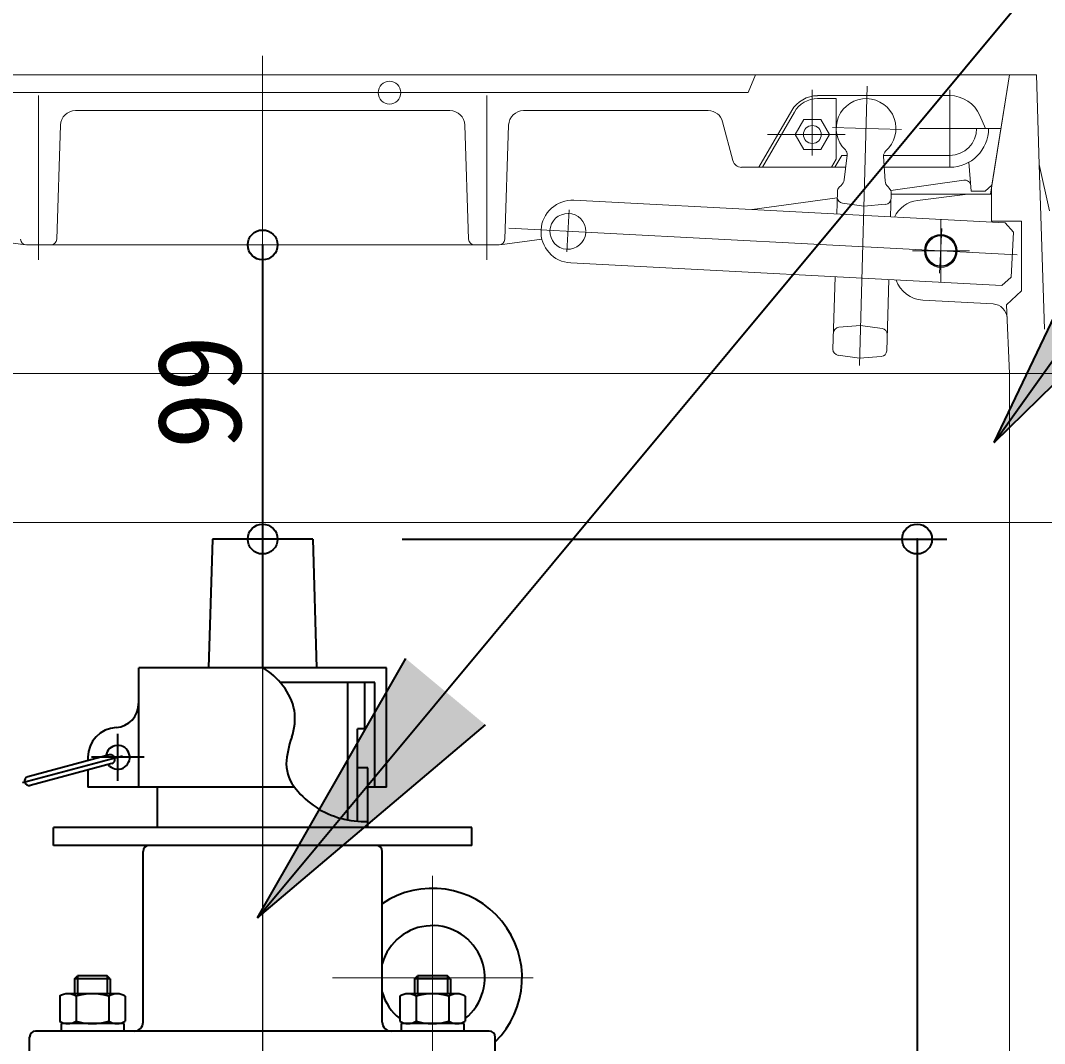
# Model space of a CAD drawing. Units: millimetres at full size, sheet at 1:20; details may follow other scales. Extents: x -5817 to 7940, y -3160 to 3160.
# Drawn here: x 423.7 to 766.5, y 2175.2 to 2517.8 of the extents above; entities that cross this region are included whole.
import ezdxf
from ezdxf.enums import TextEntityAlignment as Align

# ---------------------------------------------------------------- set-up
doc = ezdxf.new("R2010")
doc.units = ezdxf.units.MM
doc.header["$LTSCALE"] = 20
doc.header["$PDMODE"] = 32
doc.header["$PDSIZE"] = 10
for name, color, linetype, lineweight in [('0-7_TEMP01', 3, 'Continuous', 18), ('0-9_躯体', 7, 'Continuous', 9), ('0-B_消火栓', 2, 'Continuous', 40), ('0-E_寸法', 1, 'Continuous', 40)]:
    doc.layers.add(name, color=color, linetype=linetype, lineweight=lineweight)
doc.styles.add('ＭＳ ゴシック', font='')
doc.styles.get('ＭＳ ゴシック').set_extended_font_data('MS Gothic')

msp = doc.modelspace()

# ---------------------------------------------------------------- linework, layer by layer
at = {"layer": '0-7_TEMP01'}
for p, q in [((504.75, 2506.01), (504.75, 2349.64)), ((707.15, 2495.79), (704.51, 2402.26)), ((429.75, 2492.65), (429.75, 2437.65)), ((579.75, 2492.65), (579.75, 2437.65)), ((688.75, 2494.64), (688.75, 2472.64)), ((695.46, 2481.96), (718.6, 2481.31)), ((673.74, 2479.64), (699.75, 2479.64)), ((606.56, 2440.32), (607.31, 2454.42)), ((731.75, 2451.14), (731.75, 2430.16)), ((757.26, 2439.31), (587.11, 2448.22)), ((731.36, 2433.15), (732.14, 2448.13)), ((722.23, 2440.65), (741.4, 2440.65)), ((504.75, 2374.64), (504.75, 2104.64)), ((173.75, 2349.64), (835.75, 2349.64)), ((504.76, 1918.14), (504.76, 2344.15)), ((561.59, 2231.32), (561.59, 2088.82)), ((595.33, 2197.19), (528.18, 2197.19))]:
    msp.add_line(p, q, dxfattribs=at)
at = {"layer": '0-9_躯体'}
for p, q in [((246.75, 2499.64), (762.75, 2499.64)), ((754.75, 2499.64), (254.75, 2499.64)), ((747.13, 2499.64), (636.81, 2499.64)), ((667.25, 2493.65), (669.75, 2499.64)), ((754.75, 2499.64), (748.41, 2459.65)), ((748.89, 2462.65), (754.75, 2499.64)), ((763.75, 2499.64), (754.75, 2499.64)), ((763.75, 2499.64), (764.71, 2469.64)), ((667.25, 2493.65), (327.25, 2493.65)), ((690.52, 2492.65), (734.75, 2492.65)), ((734.75, 2494.64), (734.75, 2468.65)), ((690.52, 2491.64), (696.75, 2491.64)), ((696.75, 2491.64), (696.75, 2471.43)), ((567.42, 2487.65), (442.09, 2487.65)), ((653.9, 2487.65), (592.09, 2487.65)), ((681.87, 2487.65), (670.89, 2468.65)), ((672.05, 2468.65), (682.73, 2487.14)), ((746.75, 2481.65), (744.83, 2486.04)), ((435.82, 2444.58), (437.09, 2482.81)), ((573.69, 2444.58), (572.42, 2482.81)), ((587.09, 2482.81), (585.82, 2444.58)), ((658.73, 2483.92), (662.16, 2470.88)), ((682.98, 2479.64), (685.87, 2484.65)), ((685.87, 2484.65), (691.64, 2484.65)), ((694.52, 2479.64), (691.64, 2484.65)), ((685.87, 2474.64), (682.98, 2479.64)), ((691.64, 2474.64), (694.52, 2479.64)), ((746.83, 2481.65), (724.64, 2481.65)), ((743.75, 2481.65), (751.9, 2481.65)), ((685.87, 2474.64), (691.64, 2474.64)), ((698.61, 2472.64), (696.3, 2468.65)), ((698.61, 2472.64), (696.3, 2468.65)), ((698.61, 2472.64), (700.38, 2472.64)), ((699.37, 2464.42), (700.4, 2472.77)), ((712.58, 2472.64), (734.75, 2472.64)), ((713.16, 2464.03), (712.6, 2472.43)), ((665.07, 2468.65), (699.89, 2468.65)), ((672.05, 2468.65), (695.14, 2468.65)), ((695.14, 2468.65), (696.75, 2471.43)), ((712.84, 2468.65), (734.75, 2468.65)), ((741.17, 2470.34), (741.89, 2460.64)), ((764.71, 2469.64), (768.12, 2454.09)), ((764.71, 2469.64), (766.47, 2414.49)), ((697.78, 2461.97), (698.45, 2462.61)), ((713.97, 2462.17), (714.6, 2461.5)), ((739.48, 2464.35), (714.98, 2460.93)), ((746.58, 2460.64), (748.89, 2462.65)), ((748.75, 2450.64), (748.75, 2461.76)), ((302.03, 2459.88), (425.41, 2442.66)), ((697.09, 2458.43), (668.66, 2454.47)), ((697.15, 2460.58), (696.94, 2452.98)), ((715.14, 2460.07), (714.92, 2452.04)), ((715.13, 2459.65), (748.75, 2459.65)), ((740.75, 2459.65), (723.97, 2457.55)), ((725.75, 2457.77), (723.97, 2457.55)), ((746.58, 2460.64), (741.89, 2460.64)), ((753.27, 2450.03), (608.97, 2457.6)), ((758.75, 2450.64), (748.75, 2450.64)), ((756.11, 2446.88), (753.27, 2450.03)), ((758.75, 2450.64), (758.75, 2427.26)), ((598.22, 2444.63), (584.1, 2442.66)), ((755.33, 2431.9), (756.11, 2446.88)), ((583.82, 2442.65), (425.69, 2442.65)), ((752.17, 2429.06), (607.87, 2436.62)), ((696.35, 2431.99), (695.66, 2407.72)), ((714.33, 2431.04), (713.65, 2407.21)), ((755.33, 2431.9), (752.17, 2429.06)), ((753.77, 2422.64), (758.75, 2427.26)), ((725.73, 2424.16), (749.23, 2422.89)), ((754.75, 2399.64), (753.77, 2422.64)), ((697.64, 2415.07), (704.88, 2415.67)), ((704.88, 2415.67), (712.08, 2414.66)), ((697.38, 2405.68), (704.57, 2404.68)), ((704.57, 2404.68), (711.82, 2405.27)), ((318.99, 2399.64), (754.75, 2399.64)), ((754.75, 2399.64), (754.75, 2349.64)), ((835.75, 2399.64), (754.75, 2399.64)), ((173.75, 2349.64), (504.75, 2349.64)), ((795.75, 2349.64), (504.75, 2349.64)), ((754.75, 2349.64), (754.75, 2149.64))]:
    msp.add_line(p, q, dxfattribs=at)
msp.add_lwpolyline([(698.82, 2456.66), (706.01, 2455.66), (713.26, 2456.25)], dxfattribs=at)
for centre, radius in [((547.21, 2493.65), 3.81), ((688.75, 2479.64), 3), ((731.75, 2440.65), 5.5), ((731.75, 2440.65), 5.25), ((731.75, 2440.65), 5)]:
    msp.add_circle(centre, radius, dxfattribs=at)
for centre, radius, start, end in [((690.52, 2482.64), 10, 90, 150), ((734.75, 2481.65), 11, 23.556, 90), ((690.52, 2482.64), 9, 90, 150), ((706.75, 2481.65), 10, 310.777, 225.984), ((442.09, 2482.64), 5, 90, 178.091), ((567.42, 2482.64), 5, 1.909, 90), ((592.09, 2482.64), 5, 90, 178.091), ((653.9, 2482.64), 5, 14.744, 90), ((734.75, 2481.65), 9, 270, 0), ((734.75, 2481.65), 13, 270, 0), ((698.41, 2473.01), 2, 352.94, 45.984), ((714.59, 2472.55), 2, 130.777, 183.821), ((665.07, 2471.64), 3, 194.744, 270), ((699.15, 2460.52), 2, 133.38, 178.38), ((696.38, 2464.79), 3, 313.38, 352.94), ((716.15, 2464.23), 3, 183.821, 223.381), ((713.14, 2460.12), 2, 358.381, 43.381), ((739.76, 2462.37), 2, 4.236, 97.945), ((699.1, 2458.64), 2, 178.381, 262.04), ((713.1, 2458.24), 2, 274.721, 358.381), ((608.42, 2447.11), 10.5, 87, 177), ((725.22, 2447.62), 10, 97.125, 154.22), ((606.93, 2447.19), 6, 0, 355.198), ((608.42, 2447.11), 10.5, 177, 267), ((425.69, 2444.64), 2, 181.909, 270), ((433.82, 2444.64), 2, 270, 358.091), ((575.68, 2444.64), 2, 181.909, 270), ((583.82, 2444.64), 2, 270, 358.091), ((726.27, 2434.14), 10, 198.853, 266.907), ((748.96, 2417.89), 5, 2.463, 86.907), ((697.81, 2413.08), 2, 94.721, 178.38), ((711.8, 2412.69), 2, 358.38, 82.04), ((697.66, 2407.66), 2, 178.381, 262.04), ((711.65, 2407.26), 2, 274.721, 358.381)]:
    msp.add_arc(centre, radius, start, end, dxfattribs=at)
at = {"layer": '0-B_消火栓'}
for p, q in [((488.01, 2344.15), (486.68, 2301.05)), ((521.5, 2344.15), (488.01, 2344.15)), ((504.76, 2301.14), (504.76, 2344.15)), ((521.5, 2344.15), (522.83, 2301.05)), ((521.5, 2344.15), (522.83, 2301.05)), ((546.25, 2301.05), (463.26, 2301.05)), ((463.26, 2261.06), (463.26, 2301.05)), ((486.68, 2301.14), (522.83, 2301.14)), ((546.25, 2261.06), (546.25, 2301.05)), ((542.26, 2296.06), (510.71, 2296.06)), ((533.26, 2250.09), (533.26, 2296.06)), ((538.8, 2296.06), (539, 2295.86)), ((539, 2280.75), (539, 2295.86)), ((542.26, 2261.06), (542.26, 2296.06)), ((536.5, 2249.66), (536.5, 2280.55)), ((456.26, 2263.19), (456.26, 2278.91)), ((457.88, 2271.49), (424.38, 2262.52)), ((453.45, 2271.86), (426.18, 2264.55)), ((446.25, 2271.06), (446.25, 2269.93)), ((465.08, 2271.06), (447.48, 2271.06)), ((454.23, 2268.96), (426.95, 2261.65)), ((446.25, 2266.82), (446.25, 2261.06)), ((540, 2267.56), (536.5, 2267.56)), ((540, 2247.55), (540, 2267.56)), ((515.4, 2261.06), (446.25, 2261.06)), ((469.51, 2247.55), (469.51, 2261.06)), ((546.25, 2261.06), (540, 2261.06)), ((540, 2247.55), (540, 2261.06)), ((574.75, 2247.55), (434.75, 2247.55)), ((434.75, 2241.55), (434.75, 2247.55)), ((574.75, 2241.55), (574.75, 2247.55)), ((574.75, 2241.55), (434.75, 2241.55)), ((464.75, 2182.37), (464.75, 2239.55)), ((544.75, 2182.37), (544.75, 2239.56)), ((442.75, 2197.87), (442.75, 2191.86)), ((452.75, 2197.87), (442.75, 2197.87)), ((452.75, 2197.87), (452.75, 2191.86)), ((453.75, 2196.86), (452.75, 2197.87)), ((556.6, 2197.87), (556.6, 2191.86)), ((566.59, 2197.87), (556.6, 2197.87)), ((566.59, 2197.87), (566.59, 2191.86)), ((567.6, 2196.86), (566.59, 2197.87)), ((441.75, 2196.86), (441.75, 2191.86)), ((453.75, 2196.86), (453.75, 2191.86)), ((555.6, 2196.86), (555.6, 2191.86)), ((567.6, 2196.86), (567.6, 2191.86)), ((436.81, 2191.07), (436.81, 2182.66)), ((455.97, 2191.86), (439.54, 2191.86)), ((442.28, 2191.07), (442.28, 2182.66)), ((453.23, 2191.07), (453.23, 2182.66)), ((458.7, 2191.07), (458.7, 2182.66)), ((550.65, 2191.07), (550.65, 2182.66)), ((569.81, 2191.86), (553.39, 2191.86)), ((556.12, 2191.07), (556.12, 2182.66)), ((567.07, 2191.07), (567.07, 2182.66)), ((572.55, 2191.07), (572.55, 2182.66)), ((458.26, 2181.87), (437.26, 2181.87)), ((437.26, 2181.87), (437.26, 2179.36)), ((458.26, 2181.87), (458.26, 2179.36)), ((572.1, 2181.87), (551.1, 2181.87)), ((551.1, 2181.87), (551.1, 2179.36)), ((572.1, 2181.87), (572.1, 2179.36)), ((426.75, 2162.37), (426.75, 2177.37)), ((580.6, 2179.36), (428.75, 2179.36)), ((582.59, 2162.37), (582.59, 2177.37))]:
    msp.add_line(p, q, dxfattribs=at)
for points in [[(539, 2280.75), (538.8, 2280.55), (536.5, 2280.55)], [(453.75, 2196.86), (441.75, 2196.86), (442.75, 2197.87)], [(567.6, 2196.86), (555.6, 2196.86), (556.6, 2197.87)]]:
    msp.add_lwpolyline(points, dxfattribs=at)
for centre, radius, start, end in [((492.54, 2280.46), 23.95, 37.406, 59.3274), ((496, 2282.72), 19.82, 11.8299, 38.2819), ((455.25, 2289.03), 8, 273.185, 0), ((496.42, 2284.17), 19.16, 340.4894, 7.851), ((456.26, 2271.06), 10, 93.185, 180), ((546.27, 2266.51), 33.73, 160.4893, 176.0285), ((456.26, 2271.06), 4, 217.024, 172.976), ((453.84, 2270.41), 1.5, 285, 105), ((526.69, 2269.43), 14.07, 182.4084, 219.6681), ((426.56, 2263.1), 1.5, 105, 285), ((537.11, 2277.29), 27.11, 218.3958, 237.7464), ((538.91, 2279.42), 29.89, 237.0063, 254.5462), ((539.01, 2280.7), 31.14, 254.9956, 271.8338), ((466.75, 2239.55), 2, 90, 180), ((542.75, 2239.55), 2, 0, 90), ((561.59, 2197.19), 30, 314.427, 124.152), ((561.59, 2197.19), 17.5, 308.734, 164.233), ((439.54, 2186.78), 5.08, 57.419, 122.581), ((447.75, 2172.73), 19.14, 73.374, 106.626), ((455.97, 2186.78), 5.08, 57.419, 122.581), ((561.59, 2197.19), 17.5, 195.767, 231.265), ((553.39, 2186.78), 5.08, 57.419, 122.581), ((561.59, 2172.73), 19.14, 73.374, 106.626), ((569.81, 2186.78), 5.08, 57.419, 122.581), ((439.54, 2186.95), 5.08, 237.419, 302.581), ((447.75, 2201), 19.14, 253.374, 286.626), ((455.97, 2186.95), 5.08, 237.419, 302.581), ((461.76, 2182.37), 3, 270, 0), ((547.76, 2182.37), 3, 180, 270), ((553.39, 2186.95), 5.08, 237.419, 302.581), ((561.59, 2201), 19.14, 253.374, 286.626), ((569.81, 2186.95), 5.08, 237.419, 302.581), ((428.75, 2177.37), 2, 90, 180), ((580.6, 2177.37), 2, 0, 90)]:
    msp.add_arc(centre, radius, start, end, dxfattribs=at)
at = {"layer": '0-E_寸法'}
for p, q in [((502.99, 2217.34), (824.75, 2603.9)), ((749.64, 2376.47), (860.59, 2532.23)), ((749.64, 2376.47), (792.64, 2466.76)), ((749.64, 2376.47), (820.92, 2446.61)), ((504.75, 2442.65), (504.75, 2344.15)), ((551.5, 2344.15), (733.8, 2344.15)), ((723.8, 2344.15), (723.8, 1918.14)), ((502.99, 2217.34), (552.65, 2304.14)), ((502.99, 2217.34), (579.34, 2281.92))]:
    msp.add_line(p, q, dxfattribs=at)
for p in [(504.75, 2442.65), (504.75, 2344.15), (723.8, 2344.15)]:
    msp.add_point(p, dxfattribs=at)
for points in [[(792.64, 2466.76), (820.92, 2446.61), (749.64, 2376.47)], [(552.65, 2304.14), (579.34, 2281.92), (502.99, 2217.34)]]:
    msp.add_solid(points, dxfattribs=at)

# ---------------------------------------------------------------- texts
at = {"layer": '0-E_寸法', "style": 'ＭＳ ゴシック'}
msp.add_text('99', height=28.15, rotation=90, dxfattribs=at).set_placement((505.97, 2374.2), align=Align.BOTTOM_LEFT)

doc.saveas('drawing.dxf')
